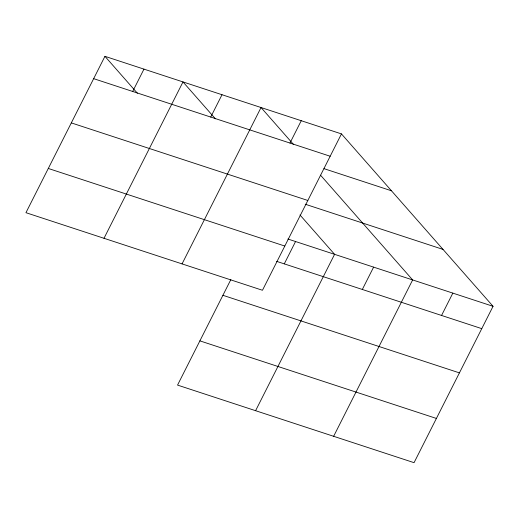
<?xml version="1.0" encoding="UTF-8"?>
<svg xmlns="http://www.w3.org/2000/svg" width="519" height="519" viewBox="0 0 519 519"><rect width="100%" height="100%" fill="white"/><g stroke="black" fill="none" stroke-linecap="round" stroke-linejoin="round"><path stroke-width="0.78" d="M104.942 56.324L25.95 212.693L262.465 290.27L341.457 133.902L104.942 56.324L137.405 93.245M132.682 91.461L143.964 69.124M104.001 238.299L182.993 81.924L215.456 118.845M210.733 117.06L222.015 94.724M182.052 263.899L261.038 107.524L293.501 144.444M289.965 143.049L301.247 120.713M230.838 279.605L177.543 385.098L414.058 462.676L493.05 306.307L341.457 133.902M284.276 263.866L295.558 241.53M255.595 410.698L334.586 254.329L299.995 214.989M362.327 289.466L373.609 267.129M333.646 436.304L412.637 279.929L320.534 175.182M441.559 315.455L452.84 293.118M93.654 78.661L330.168 156.238M323.966 168.649L391.482 190.791M71.311 122.893L307.825 200.47M305.217 204.214L443.025 249.412M287.909 239.019L493.05 306.307M48.293 168.461L284.808 246.045M276.621 261.355L481.768 328.644M222.904 295.298L459.425 372.876M199.886 340.866L436.401 418.444"/></g></svg>
